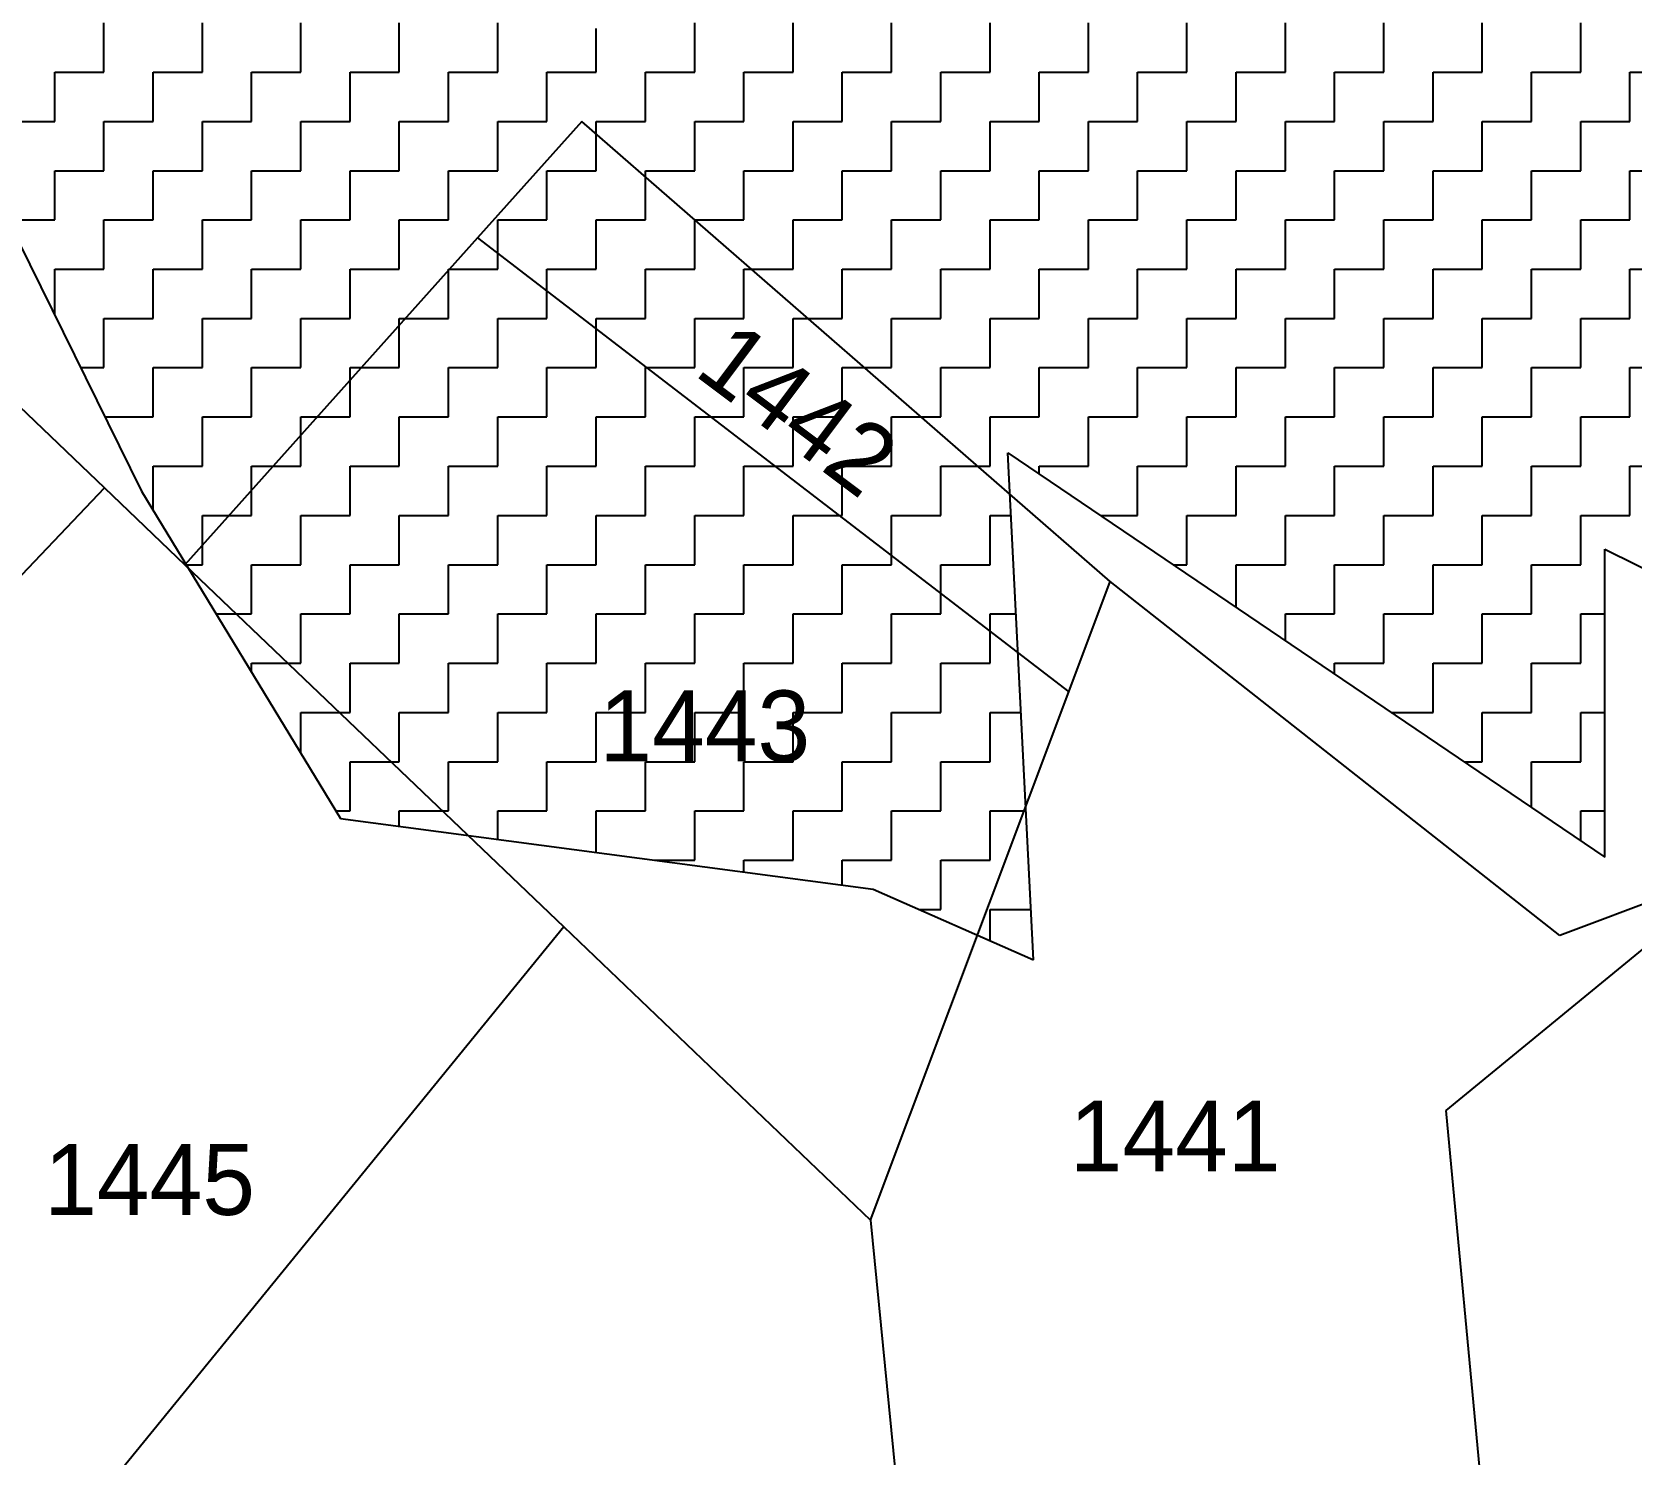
# Model space of a CAD drawing. Header units: metres. Extents: x 291362 to 296970, y 2012513 to 2016467.
# Drawn here: x 292655.4 to 292862.8, y 2013544.8 to 2013729.2 of the extents above; entities that cross this region are included whole.
import ezdxf
from ezdxf.enums import TextEntityAlignment as Align

# ---------------------------------------------------------------- set-up
doc = ezdxf.new("R2010")
doc.units = ezdxf.units.M
for name, color, linetype in [('POLY_HATCH', 12, 'Continuous'), ('POLY_PARCEL', 6, 'Continuous'), ('TEXT_PARCEL', 7, 'Continuous')]:
    doc.layers.add(name, color=color, linetype=linetype)
doc.styles.add('TEXT_MAP', font='')
doc.styles.get('TEXT_MAP').set_extended_font_data('Kruti Dev 050')

msp = doc.modelspace()

# ---------------------------------------------------------------- linework, layer by layer
at = {"layer": 'POLY_HATCH', "linetype": 'Continuous'}
for p, q in [((292664.74, 2013724.01), (292664.74, 2013730.39)), ((292677.51, 2013724.01), (292677.51, 2013730.39)), ((292690.27, 2013724.01), (292690.27, 2013730.39)), ((292703.03, 2013724.01), (292703.03, 2013730.39)), ((292715.8, 2013724.01), (292715.8, 2013730.39)), ((292728.56, 2013724.01), (292728.56, 2013729.67)), ((292741.33, 2013724.01), (292741.33, 2013730.39)), ((292754.09, 2013724.01), (292754.09, 2013730.39)), ((292766.85, 2013724.01), (292766.85, 2013730.39)), ((292779.62, 2013724.01), (292779.62, 2013730.39)), ((292792.38, 2013724.01), (292792.38, 2013730.39)), ((292805.14, 2013724.01), (292805.14, 2013730.39)), ((292817.91, 2013724.01), (292817.91, 2013730.39)), ((292830.67, 2013724.01), (292830.67, 2013730.39)), ((292843.44, 2013724.01), (292843.44, 2013730.39)), ((292856.2, 2013724.01), (292856.2, 2013730.39)), ((292658.36, 2013724.01), (292664.74, 2013724.01)), ((292658.36, 2013717.63), (292658.36, 2013724.01)), ((292671.12, 2013724.01), (292677.51, 2013724.01)), ((292671.12, 2013717.63), (292671.12, 2013724.01)), ((292683.89, 2013724.01), (292690.27, 2013724.01)), ((292683.89, 2013717.63), (292683.89, 2013724.01)), ((292696.65, 2013724.01), (292703.03, 2013724.01)), ((292696.65, 2013717.63), (292696.65, 2013724.01)), ((292709.42, 2013724.01), (292715.8, 2013724.01)), ((292709.42, 2013719.76), (292709.42, 2013724.01)), ((292722.18, 2013724.01), (292728.56, 2013724.01)), ((292722.18, 2013717.63), (292722.18, 2013724.01)), ((292734.94, 2013724.01), (292741.33, 2013724.01)), ((292734.94, 2013717.63), (292734.94, 2013724.01)), ((292747.71, 2013724.01), (292754.09, 2013724.01)), ((292747.71, 2013717.63), (292747.71, 2013724.01)), ((292760.47, 2013724.01), (292766.85, 2013724.01)), ((292760.47, 2013717.63), (292760.47, 2013724.01)), ((292773.24, 2013724.01), (292779.62, 2013724.01)), ((292773.24, 2013717.63), (292773.24, 2013724.01)), ((292786, 2013724.01), (292792.38, 2013724.01)), ((292786, 2013717.63), (292786, 2013724.01)), ((292798.76, 2013724.01), (292805.14, 2013724.01)), ((292798.76, 2013717.63), (292798.76, 2013724.01)), ((292811.53, 2013724.01), (292817.91, 2013724.01)), ((292811.53, 2013717.63), (292811.53, 2013724.01)), ((292824.29, 2013724.01), (292830.67, 2013724.01)), ((292824.29, 2013717.63), (292824.29, 2013724.01)), ((292837.05, 2013724.01), (292843.44, 2013724.01)), ((292837.05, 2013717.63), (292837.05, 2013724.01)), ((292849.82, 2013724.01), (292856.2, 2013724.01)), ((292849.82, 2013717.63), (292849.82, 2013724.01)), ((292862.58, 2013724.01), (292868.96, 2013724.01)), ((292862.58, 2013717.63), (292862.58, 2013724.01)), ((292709.42, 2013717.63), (292709.42, 2013719.76)), ((292651.98, 2013717.63), (292658.36, 2013717.63)), ((292664.74, 2013717.63), (292671.12, 2013717.63)), ((292664.74, 2013711.24), (292664.74, 2013717.63)), ((292677.51, 2013717.63), (292683.89, 2013717.63)), ((292677.51, 2013711.24), (292677.51, 2013717.63)), ((292690.27, 2013717.63), (292696.65, 2013717.63)), ((292690.27, 2013711.24), (292690.27, 2013717.63)), ((292703.03, 2013717.63), (292705.28, 2013717.63)), ((292703.03, 2013716.46), (292703.03, 2013717.63)), ((292703.03, 2013711.24), (292703.03, 2013716.46)), ((292705.28, 2013717.63), (292709.42, 2013717.63)), ((292715.8, 2013717.63), (292722.18, 2013717.63)), ((292715.8, 2013711.24), (292715.8, 2013717.63)), ((292728.56, 2013717.63), (292734.94, 2013717.63)), ((292728.56, 2013711.24), (292728.56, 2013717.63)), ((292741.33, 2013717.63), (292747.71, 2013717.63)), ((292741.33, 2013711.24), (292741.33, 2013717.63)), ((292754.09, 2013717.63), (292760.47, 2013717.63)), ((292754.09, 2013711.24), (292754.09, 2013717.63)), ((292766.85, 2013717.63), (292773.24, 2013717.63)), ((292766.85, 2013711.24), (292766.85, 2013717.63)), ((292779.62, 2013717.63), (292786, 2013717.63)), ((292779.62, 2013711.24), (292779.62, 2013717.63)), ((292792.38, 2013717.63), (292798.76, 2013717.63)), ((292792.38, 2013711.24), (292792.38, 2013717.63)), ((292805.14, 2013717.63), (292811.53, 2013717.63)), ((292805.14, 2013711.24), (292805.14, 2013717.63)), ((292817.91, 2013717.63), (292824.29, 2013717.63)), ((292817.91, 2013711.24), (292817.91, 2013717.63)), ((292830.67, 2013717.63), (292837.05, 2013717.63)), ((292830.67, 2013711.24), (292830.67, 2013717.63)), ((292843.44, 2013717.63), (292849.82, 2013717.63)), ((292843.44, 2013711.24), (292843.44, 2013717.63)), ((292856.2, 2013717.63), (292862.58, 2013717.63)), ((292856.2, 2013711.24), (292856.2, 2013717.63)), ((292658.36, 2013711.24), (292664.74, 2013711.24)), ((292658.36, 2013704.86), (292658.36, 2013711.24)), ((292671.12, 2013711.24), (292677.51, 2013711.24)), ((292671.12, 2013704.86), (292671.12, 2013711.24)), ((292683.89, 2013711.24), (292690.27, 2013711.24)), ((292683.89, 2013706.55), (292683.89, 2013711.24)), ((292696.65, 2013711.24), (292703.03, 2013711.24)), ((292696.65, 2013704.86), (292696.65, 2013711.24)), ((292709.42, 2013711.24), (292715.8, 2013711.24)), ((292709.42, 2013704.86), (292709.42, 2013711.24)), ((292722.18, 2013711.24), (292728.56, 2013711.24)), ((292722.18, 2013704.86), (292722.18, 2013711.24)), ((292734.94, 2013711.24), (292741.33, 2013711.24)), ((292734.94, 2013704.86), (292734.94, 2013711.24)), ((292747.71, 2013711.24), (292754.09, 2013711.24)), ((292747.71, 2013704.86), (292747.71, 2013711.24)), ((292760.47, 2013711.24), (292766.85, 2013711.24)), ((292760.47, 2013704.86), (292760.47, 2013711.24)), ((292773.24, 2013711.24), (292779.62, 2013711.24)), ((292773.24, 2013704.86), (292773.24, 2013711.24)), ((292786, 2013711.24), (292792.38, 2013711.24)), ((292786, 2013704.86), (292786, 2013711.24)), ((292798.76, 2013711.24), (292805.14, 2013711.24)), ((292798.76, 2013704.86), (292798.76, 2013711.24)), ((292811.53, 2013711.24), (292817.91, 2013711.24)), ((292811.53, 2013704.86), (292811.53, 2013711.24)), ((292824.29, 2013711.24), (292830.67, 2013711.24)), ((292824.29, 2013704.86), (292824.29, 2013711.24)), ((292837.05, 2013711.24), (292843.44, 2013711.24)), ((292837.05, 2013704.86), (292837.05, 2013711.24)), ((292849.82, 2013711.24), (292856.2, 2013711.24)), ((292849.82, 2013704.86), (292849.82, 2013711.24)), ((292862.58, 2013711.24), (292868.96, 2013711.24)), ((292862.58, 2013704.86), (292862.58, 2013711.24)), ((292683.89, 2013704.86), (292683.89, 2013706.55)), ((292652.28, 2013704.86), (292658.36, 2013704.86)), ((292664.74, 2013704.86), (292671.12, 2013704.86)), ((292664.74, 2013698.48), (292664.74, 2013704.86)), ((292677.51, 2013704.86), (292680.63, 2013704.86)), ((292677.51, 2013703.25), (292677.51, 2013704.86)), ((292680.63, 2013704.86), (292683.89, 2013704.86)), ((292690.27, 2013704.86), (292696.65, 2013704.86)), ((292690.27, 2013698.48), (292690.27, 2013704.86)), ((292703.03, 2013704.86), (292709.42, 2013704.86)), ((292703.03, 2013698.48), (292703.03, 2013704.86)), ((292715.8, 2013704.86), (292722.18, 2013704.86)), ((292715.8, 2013698.48), (292715.8, 2013704.86)), ((292728.56, 2013704.86), (292734.94, 2013704.86)), ((292728.56, 2013698.48), (292728.56, 2013704.86)), ((292741.33, 2013704.86), (292747.71, 2013704.86)), ((292741.33, 2013698.48), (292741.33, 2013704.86)), ((292754.09, 2013704.86), (292760.47, 2013704.86)), ((292754.09, 2013698.48), (292754.09, 2013704.86)), ((292766.85, 2013704.86), (292773.24, 2013704.86)), ((292766.85, 2013698.48), (292766.85, 2013704.86)), ((292779.62, 2013704.86), (292786, 2013704.86)), ((292779.62, 2013698.48), (292779.62, 2013704.86)), ((292792.38, 2013704.86), (292798.76, 2013704.86)), ((292792.38, 2013698.48), (292792.38, 2013704.86)), ((292805.14, 2013704.86), (292811.53, 2013704.86)), ((292805.14, 2013698.48), (292805.14, 2013704.86)), ((292817.91, 2013704.86), (292824.29, 2013704.86)), ((292817.91, 2013698.48), (292817.91, 2013704.86)), ((292830.67, 2013704.86), (292837.05, 2013704.86)), ((292830.67, 2013698.48), (292830.67, 2013704.86)), ((292843.44, 2013704.86), (292849.82, 2013704.86)), ((292843.44, 2013698.48), (292843.44, 2013704.86)), ((292856.2, 2013704.86), (292862.58, 2013704.86)), ((292856.2, 2013698.48), (292856.2, 2013704.86)), ((292677.51, 2013698.48), (292677.51, 2013703.25)), ((292658.36, 2013698.48), (292664.74, 2013698.48)), ((292658.36, 2013693.34), (292658.36, 2013698.48)), ((292671.12, 2013698.48), (292677.51, 2013698.48)), ((292671.12, 2013692.1), (292671.12, 2013698.48)), ((292683.89, 2013698.48), (292690.27, 2013698.48)), ((292683.89, 2013692.1), (292683.89, 2013698.48)), ((292696.65, 2013698.48), (292703.03, 2013698.48)), ((292696.65, 2013692.1), (292696.65, 2013698.48)), ((292709.42, 2013698.48), (292715.8, 2013698.48)), ((292709.42, 2013692.1), (292709.42, 2013698.48)), ((292722.18, 2013698.48), (292728.56, 2013698.48)), ((292722.18, 2013692.1), (292722.18, 2013698.48)), ((292734.94, 2013698.48), (292741.33, 2013698.48)), ((292734.94, 2013692.1), (292734.94, 2013698.48)), ((292747.71, 2013698.48), (292754.09, 2013698.48)), ((292747.71, 2013692.1), (292747.71, 2013698.48)), ((292760.47, 2013698.48), (292766.85, 2013698.48)), ((292760.47, 2013692.1), (292760.47, 2013698.48)), ((292773.24, 2013698.48), (292779.62, 2013698.48)), ((292773.24, 2013692.1), (292773.24, 2013698.48)), ((292786, 2013698.48), (292792.38, 2013698.48)), ((292786, 2013692.1), (292786, 2013698.48)), ((292798.76, 2013698.48), (292805.14, 2013698.48)), ((292798.76, 2013692.1), (292798.76, 2013698.48)), ((292811.53, 2013698.48), (292817.91, 2013698.48)), ((292811.53, 2013692.1), (292811.53, 2013698.48)), ((292824.29, 2013698.48), (292830.67, 2013698.48)), ((292824.29, 2013692.1), (292824.29, 2013698.48)), ((292837.05, 2013698.48), (292843.44, 2013698.48)), ((292837.05, 2013692.1), (292837.05, 2013698.48)), ((292849.82, 2013698.48), (292856.2, 2013698.48)), ((292849.82, 2013692.1), (292849.82, 2013698.48)), ((292862.58, 2013698.48), (292868.96, 2013698.48)), ((292862.58, 2013692.1), (292862.58, 2013698.48)), ((292658.36, 2013692.53), (292658.36, 2013693.34)), ((292664.74, 2013692.1), (292671.12, 2013692.1)), ((292664.74, 2013685.72), (292664.74, 2013692.1)), ((292677.51, 2013692.1), (292683.89, 2013692.1)), ((292677.51, 2013685.72), (292677.51, 2013692.1)), ((292690.27, 2013692.1), (292696.65, 2013692.1)), ((292690.27, 2013685.72), (292690.27, 2013692.1)), ((292703.03, 2013692.1), (292709.42, 2013692.1)), ((292703.03, 2013685.72), (292703.03, 2013692.1)), ((292715.8, 2013692.1), (292722.18, 2013692.1)), ((292715.8, 2013685.72), (292715.8, 2013692.1)), ((292728.56, 2013692.1), (292734.94, 2013692.1)), ((292728.56, 2013685.72), (292728.56, 2013692.1)), ((292741.33, 2013692.1), (292747.71, 2013692.1)), ((292741.33, 2013685.72), (292741.33, 2013692.1)), ((292754.09, 2013692.1), (292760.47, 2013692.1)), ((292754.09, 2013685.72), (292754.09, 2013692.1)), ((292766.85, 2013692.1), (292773.24, 2013692.1)), ((292766.85, 2013685.72), (292766.85, 2013692.1)), ((292779.62, 2013692.1), (292786, 2013692.1)), ((292779.62, 2013685.72), (292779.62, 2013692.1)), ((292792.38, 2013692.1), (292798.76, 2013692.1)), ((292792.38, 2013685.72), (292792.38, 2013692.1)), ((292805.14, 2013692.1), (292811.53, 2013692.1)), ((292805.14, 2013685.72), (292805.14, 2013692.1)), ((292817.91, 2013692.1), (292824.29, 2013692.1)), ((292817.91, 2013685.72), (292817.91, 2013692.1)), ((292830.67, 2013692.1), (292837.05, 2013692.1)), ((292830.67, 2013685.72), (292830.67, 2013692.1)), ((292843.44, 2013692.1), (292849.82, 2013692.1)), ((292843.44, 2013685.72), (292843.44, 2013692.1)), ((292856.2, 2013692.1), (292862.58, 2013692.1)), ((292856.2, 2013685.72), (292856.2, 2013692.1)), ((292661.72, 2013685.72), (292664.74, 2013685.72)), ((292671.12, 2013685.72), (292677.51, 2013685.72)), ((292671.12, 2013679.33), (292671.12, 2013685.72)), ((292683.89, 2013685.72), (292690.27, 2013685.72)), ((292683.89, 2013679.33), (292683.89, 2013685.72)), ((292696.65, 2013685.72), (292703.03, 2013685.72)), ((292696.65, 2013679.33), (292696.65, 2013685.72)), ((292709.42, 2013685.72), (292715.8, 2013685.72)), ((292709.42, 2013679.33), (292709.42, 2013685.72)), ((292722.18, 2013685.72), (292728.56, 2013685.72)), ((292722.18, 2013679.33), (292722.18, 2013685.72)), ((292734.94, 2013685.72), (292741.33, 2013685.72)), ((292734.94, 2013679.33), (292734.94, 2013685.72)), ((292747.71, 2013685.72), (292754.09, 2013685.72)), ((292747.71, 2013679.33), (292747.71, 2013685.72)), ((292760.47, 2013685.72), (292766.85, 2013685.72)), ((292760.47, 2013679.33), (292760.47, 2013685.72)), ((292773.24, 2013685.72), (292779.62, 2013685.72)), ((292773.24, 2013679.33), (292773.24, 2013685.72)), ((292786, 2013685.72), (292792.38, 2013685.72)), ((292786, 2013679.33), (292786, 2013685.72)), ((292798.76, 2013685.72), (292805.14, 2013685.72)), ((292798.76, 2013679.33), (292798.76, 2013685.72)), ((292811.53, 2013685.72), (292817.91, 2013685.72)), ((292811.53, 2013679.33), (292811.53, 2013685.72)), ((292824.29, 2013685.72), (292830.67, 2013685.72)), ((292824.29, 2013679.33), (292824.29, 2013685.72)), ((292837.05, 2013685.72), (292843.44, 2013685.72)), ((292837.05, 2013679.33), (292837.05, 2013685.72)), ((292849.82, 2013685.72), (292856.2, 2013685.72)), ((292849.82, 2013679.33), (292849.82, 2013685.72)), ((292862.58, 2013685.72), (292868.96, 2013685.72)), ((292862.58, 2013679.33), (292862.58, 2013685.72)), ((292664.87, 2013679.33), (292671.12, 2013679.33)), ((292677.51, 2013679.33), (292683.89, 2013679.33)), ((292677.51, 2013672.95), (292677.51, 2013679.33)), ((292690.27, 2013679.33), (292696.65, 2013679.33)), ((292690.27, 2013672.95), (292690.27, 2013679.33)), ((292703.03, 2013679.33), (292709.42, 2013679.33)), ((292703.03, 2013672.95), (292703.03, 2013679.33)), ((292715.8, 2013679.33), (292722.18, 2013679.33)), ((292715.8, 2013672.95), (292715.8, 2013679.33)), ((292728.56, 2013679.33), (292734.94, 2013679.33)), ((292728.56, 2013672.95), (292728.56, 2013679.33)), ((292741.33, 2013679.33), (292747.71, 2013679.33)), ((292741.33, 2013672.95), (292741.33, 2013679.33)), ((292754.09, 2013679.33), (292760.47, 2013679.33)), ((292754.09, 2013672.95), (292754.09, 2013679.33)), ((292766.85, 2013679.33), (292773.24, 2013679.33)), ((292766.85, 2013672.95), (292766.85, 2013679.33)), ((292779.62, 2013679.33), (292786, 2013679.33)), ((292779.62, 2013672.95), (292779.62, 2013679.33)), ((292792.38, 2013679.33), (292798.76, 2013679.33)), ((292792.38, 2013672.95), (292792.38, 2013679.33)), ((292805.14, 2013679.33), (292811.53, 2013679.33)), ((292805.14, 2013672.95), (292805.14, 2013679.33)), ((292817.91, 2013679.33), (292824.29, 2013679.33)), ((292817.91, 2013672.95), (292817.91, 2013679.33)), ((292830.67, 2013679.33), (292837.05, 2013679.33)), ((292830.67, 2013672.95), (292830.67, 2013679.33)), ((292843.44, 2013679.33), (292849.82, 2013679.33)), ((292843.44, 2013672.95), (292843.44, 2013679.33)), ((292856.2, 2013679.33), (292862.58, 2013679.33)), ((292856.2, 2013672.95), (292856.2, 2013679.33)), ((292671.12, 2013672.95), (292677.51, 2013672.95)), ((292671.12, 2013667.23), (292671.12, 2013672.95)), ((292683.89, 2013672.95), (292690.27, 2013672.95)), ((292683.89, 2013666.57), (292683.89, 2013672.95)), ((292696.65, 2013672.95), (292703.03, 2013672.95)), ((292696.65, 2013666.57), (292696.65, 2013672.95)), ((292709.42, 2013672.95), (292715.8, 2013672.95)), ((292709.42, 2013666.57), (292709.42, 2013672.95)), ((292722.18, 2013672.95), (292728.56, 2013672.95)), ((292722.18, 2013666.57), (292722.18, 2013672.95)), ((292734.94, 2013672.95), (292741.33, 2013672.95)), ((292734.94, 2013666.57), (292734.94, 2013672.95)), ((292747.71, 2013672.95), (292754.09, 2013672.95)), ((292747.71, 2013666.57), (292747.71, 2013672.95)), ((292760.47, 2013672.95), (292766.85, 2013672.95)), ((292760.47, 2013666.57), (292760.47, 2013672.95)), ((292773.24, 2013672.95), (292779.62, 2013672.95)), ((292773.24, 2013666.57), (292773.24, 2013672.95)), ((292786, 2013672.95), (292792.38, 2013672.95)), ((292786, 2013671.94), (292786, 2013672.95)), ((292798.76, 2013672.95), (292805.14, 2013672.95)), ((292798.76, 2013666.57), (292798.76, 2013672.95)), ((292811.53, 2013672.95), (292817.91, 2013672.95)), ((292811.53, 2013666.57), (292811.53, 2013672.95)), ((292824.29, 2013672.95), (292830.67, 2013672.95)), ((292824.29, 2013666.57), (292824.29, 2013672.95)), ((292837.05, 2013672.95), (292843.44, 2013672.95)), ((292837.05, 2013666.57), (292837.05, 2013672.95)), ((292849.82, 2013672.95), (292856.2, 2013672.95)), ((292849.82, 2013666.57), (292849.82, 2013672.95)), ((292862.58, 2013672.95), (292868.96, 2013672.95)), ((292862.58, 2013666.57), (292862.58, 2013672.95)), ((292677.51, 2013666.57), (292683.89, 2013666.57)), ((292677.51, 2013660.19), (292677.51, 2013666.57)), ((292690.27, 2013666.57), (292696.65, 2013666.57)), ((292690.27, 2013660.19), (292690.27, 2013666.57)), ((292703.03, 2013666.57), (292709.42, 2013666.57)), ((292703.03, 2013660.19), (292703.03, 2013666.57)), ((292715.8, 2013666.57), (292722.18, 2013666.57)), ((292715.8, 2013660.19), (292715.8, 2013666.57)), ((292728.56, 2013666.57), (292734.94, 2013666.57)), ((292728.56, 2013660.19), (292728.56, 2013666.57)), ((292741.33, 2013666.57), (292747.71, 2013666.57)), ((292741.33, 2013660.19), (292741.33, 2013666.57)), ((292754.09, 2013666.57), (292760.47, 2013666.57)), ((292754.09, 2013660.19), (292754.09, 2013666.57)), ((292766.85, 2013666.57), (292773.24, 2013666.57)), ((292766.85, 2013660.19), (292766.85, 2013666.57)), ((292779.62, 2013666.57), (292782.35, 2013666.57)), ((292779.62, 2013660.19), (292779.62, 2013666.57)), ((292793.94, 2013666.57), (292798.76, 2013666.57)), ((292805.14, 2013666.57), (292811.53, 2013666.57)), ((292805.14, 2013660.19), (292805.14, 2013666.57)), ((292817.91, 2013666.57), (292824.29, 2013666.57)), ((292817.91, 2013660.19), (292817.91, 2013666.57)), ((292830.67, 2013666.57), (292837.05, 2013666.57)), ((292830.67, 2013660.19), (292830.67, 2013666.57)), ((292843.44, 2013666.57), (292849.82, 2013666.57)), ((292843.44, 2013660.19), (292843.44, 2013666.57)), ((292856.2, 2013666.57), (292862.58, 2013666.57)), ((292856.2, 2013660.19), (292856.2, 2013666.57)), ((292675.41, 2013660.19), (292677.51, 2013660.19)), ((292683.89, 2013660.19), (292690.27, 2013660.19)), ((292683.89, 2013653.81), (292683.89, 2013660.19)), ((292696.65, 2013660.19), (292703.03, 2013660.19)), ((292696.65, 2013653.81), (292696.65, 2013660.19)), ((292709.42, 2013660.19), (292715.8, 2013660.19)), ((292709.42, 2013653.81), (292709.42, 2013660.19)), ((292722.18, 2013660.19), (292728.56, 2013660.19)), ((292722.18, 2013653.81), (292722.18, 2013660.19)), ((292734.94, 2013660.19), (292741.33, 2013660.19)), ((292734.94, 2013653.81), (292734.94, 2013660.19)), ((292747.71, 2013660.19), (292754.09, 2013660.19)), ((292747.71, 2013653.81), (292747.71, 2013660.19)), ((292760.47, 2013660.19), (292766.85, 2013660.19)), ((292760.47, 2013653.81), (292760.47, 2013660.19)), ((292773.24, 2013660.19), (292779.62, 2013660.19)), ((292773.24, 2013653.81), (292773.24, 2013660.19)), ((292803.36, 2013660.19), (292805.14, 2013660.19)), ((292811.53, 2013660.19), (292817.91, 2013660.19)), ((292811.53, 2013654.66), (292811.53, 2013660.19)), ((292824.29, 2013660.19), (292830.67, 2013660.19)), ((292824.29, 2013653.81), (292824.29, 2013660.19)), ((292837.05, 2013660.19), (292843.44, 2013660.19)), ((292837.05, 2013653.81), (292837.05, 2013660.19)), ((292849.82, 2013660.19), (292856.2, 2013660.19)), ((292849.82, 2013653.81), (292849.82, 2013660.19)), ((292679.29, 2013653.81), (292683.89, 2013653.81)), ((292690.27, 2013653.81), (292696.65, 2013653.81)), ((292690.27, 2013647.42), (292690.27, 2013653.81)), ((292703.03, 2013653.81), (292709.42, 2013653.81)), ((292703.03, 2013647.42), (292703.03, 2013653.81)), ((292715.8, 2013653.81), (292722.18, 2013653.81)), ((292715.8, 2013647.42), (292715.8, 2013653.81)), ((292728.56, 2013653.81), (292734.94, 2013653.81)), ((292728.56, 2013647.42), (292728.56, 2013653.81)), ((292741.33, 2013653.81), (292747.71, 2013653.81)), ((292741.33, 2013647.42), (292741.33, 2013653.81)), ((292754.09, 2013653.81), (292760.47, 2013653.81)), ((292754.09, 2013647.42), (292754.09, 2013653.81)), ((292766.85, 2013653.81), (292773.24, 2013653.81)), ((292766.85, 2013647.42), (292766.85, 2013653.81)), ((292779.62, 2013653.81), (292783, 2013653.81)), ((292779.62, 2013647.42), (292779.62, 2013653.81)), ((292817.91, 2013653.81), (292824.29, 2013653.81)), ((292817.91, 2013650.34), (292817.91, 2013653.81)), ((292830.67, 2013653.81), (292837.05, 2013653.81)), ((292830.67, 2013647.42), (292830.67, 2013653.81)), ((292843.44, 2013653.81), (292849.82, 2013653.81)), ((292843.44, 2013647.42), (292843.44, 2013653.81)), ((292856.2, 2013653.81), (292859.31, 2013653.81)), ((292856.2, 2013647.42), (292856.2, 2013653.81)), ((292683.89, 2013647.42), (292690.27, 2013647.42)), ((292683.89, 2013646.24), (292683.89, 2013647.42)), ((292696.65, 2013647.42), (292703.03, 2013647.42)), ((292696.65, 2013641.04), (292696.65, 2013647.42)), ((292709.42, 2013647.42), (292715.8, 2013647.42)), ((292709.42, 2013641.04), (292709.42, 2013647.42)), ((292722.18, 2013647.42), (292728.56, 2013647.42)), ((292722.18, 2013641.04), (292722.18, 2013647.42)), ((292734.94, 2013647.42), (292741.33, 2013647.42)), ((292734.94, 2013641.04), (292734.94, 2013647.42)), ((292747.71, 2013647.42), (292754.09, 2013647.42)), ((292747.71, 2013641.04), (292747.71, 2013647.42)), ((292760.47, 2013647.42), (292766.85, 2013647.42)), ((292760.47, 2013641.04), (292760.47, 2013647.42)), ((292773.24, 2013647.42), (292779.62, 2013647.42)), ((292773.24, 2013641.04), (292773.24, 2013647.42)), ((292824.29, 2013647.42), (292830.67, 2013647.42)), ((292824.29, 2013646.02), (292824.29, 2013647.42)), ((292837.05, 2013647.42), (292843.44, 2013647.42)), ((292837.05, 2013641.04), (292837.05, 2013647.42)), ((292849.82, 2013647.42), (292856.2, 2013647.42)), ((292849.82, 2013641.04), (292849.82, 2013647.42)), ((292690.27, 2013641.04), (292696.65, 2013641.04)), ((292690.27, 2013635.75), (292690.27, 2013641.04)), ((292703.03, 2013641.04), (292709.42, 2013641.04)), ((292703.03, 2013634.66), (292703.03, 2013641.04)), ((292715.8, 2013641.04), (292722.18, 2013641.04)), ((292715.8, 2013634.66), (292715.8, 2013641.04)), ((292728.56, 2013641.04), (292734.94, 2013641.04)), ((292728.56, 2013634.66), (292728.56, 2013641.04)), ((292741.33, 2013641.04), (292747.71, 2013641.04)), ((292741.33, 2013634.66), (292741.33, 2013641.04)), ((292754.09, 2013641.04), (292760.47, 2013641.04)), ((292754.09, 2013634.66), (292754.09, 2013641.04)), ((292766.85, 2013641.04), (292773.24, 2013641.04)), ((292766.85, 2013634.66), (292766.85, 2013641.04)), ((292779.62, 2013641.04), (292783.64, 2013641.04)), ((292779.62, 2013634.66), (292779.62, 2013641.04)), ((292831.64, 2013641.04), (292837.05, 2013641.04)), ((292843.44, 2013641.04), (292849.82, 2013641.04)), ((292843.44, 2013634.66), (292843.44, 2013641.04)), ((292856.2, 2013641.04), (292859.31, 2013641.04)), ((292856.2, 2013634.66), (292856.2, 2013641.04)), ((292696.65, 2013634.66), (292703.03, 2013634.66)), ((292696.65, 2013628.28), (292696.65, 2013634.66)), ((292709.42, 2013634.66), (292715.8, 2013634.66)), ((292709.42, 2013628.28), (292709.42, 2013634.66)), ((292722.18, 2013634.66), (292728.56, 2013634.66)), ((292722.18, 2013628.28), (292722.18, 2013634.66)), ((292734.94, 2013634.66), (292741.33, 2013634.66)), ((292734.94, 2013628.28), (292734.94, 2013634.66)), ((292747.71, 2013634.66), (292754.09, 2013634.66)), ((292747.71, 2013628.28), (292747.71, 2013634.66)), ((292760.47, 2013634.66), (292766.85, 2013634.66)), ((292760.47, 2013628.28), (292760.47, 2013634.66)), ((292773.24, 2013634.66), (292779.62, 2013634.66)), ((292773.24, 2013628.28), (292773.24, 2013634.66)), ((292841.07, 2013634.66), (292843.44, 2013634.66)), ((292849.82, 2013634.66), (292856.2, 2013634.66)), ((292849.82, 2013628.74), (292849.82, 2013634.66)), ((292694.81, 2013628.28), (292696.65, 2013628.28)), ((292703.03, 2013628.28), (292709.42, 2013628.28)), ((292703.03, 2013626.29), (292703.03, 2013628.28)), ((292715.8, 2013628.28), (292722.18, 2013628.28)), ((292715.8, 2013624.6), (292715.8, 2013628.28)), ((292728.56, 2013628.28), (292734.94, 2013628.28)), ((292728.56, 2013622.91), (292728.56, 2013628.28)), ((292741.33, 2013628.28), (292747.71, 2013628.28)), ((292741.33, 2013621.9), (292741.33, 2013628.28)), ((292754.09, 2013628.28), (292760.47, 2013628.28)), ((292754.09, 2013621.9), (292754.09, 2013628.28)), ((292766.85, 2013628.28), (292773.24, 2013628.28)), ((292766.85, 2013621.9), (292766.85, 2013628.28)), ((292779.62, 2013628.28), (292784.29, 2013628.28)), ((292779.62, 2013621.9), (292779.62, 2013628.28)), ((292856.2, 2013628.28), (292859.31, 2013628.28)), ((292856.2, 2013624.42), (292856.2, 2013628.28)), ((292736.18, 2013621.9), (292741.33, 2013621.9)), ((292747.71, 2013621.9), (292754.09, 2013621.9)), ((292747.71, 2013620.37), (292747.71, 2013621.9)), ((292760.47, 2013621.9), (292766.85, 2013621.9)), ((292760.47, 2013618.68), (292760.47, 2013621.9)), ((292773.24, 2013621.9), (292779.62, 2013621.9)), ((292773.24, 2013615.52), (292773.24, 2013621.9)), ((292770.46, 2013615.52), (292773.24, 2013615.52)), ((292779.62, 2013615.52), (292784.94, 2013615.52)), ((292779.62, 2013611.49), (292779.62, 2013615.52))]:
    msp.add_line(p, q, dxfattribs=at)
at = {"layer": 'POLY_HATCH'}
for p, q in [((292640.5, 2013728.74), (292669.62, 2013669.7)), ((292785.27, 2013609), (292781.94, 2013674.69)), ((292781.94, 2013674.69), (292859.31, 2013622.31)), ((292669.62, 2013669.7), (292695.41, 2013627.3)), ((292859.31, 2013622.31), (292859.31, 2013662.22)), ((292859.31, 2013662.22), (292912.56, 2013635.61)), ((292695.41, 2013627.3), (292764.47, 2013618.15)), ((292764.47, 2013618.15), (292785.27, 2013609))]:
    msp.add_line(p, q, dxfattribs=at)
at = {"layer": 'POLY_PARCEL'}
for p, q in [((292726.68, 2013717.6), (292713.19, 2013702.55)), ((292795.18, 2013658), (292726.68, 2013717.6)), ((292629.59, 2013703.81), (292664.82, 2013670.15)), ((292713.19, 2013702.55), (292675.25, 2013660.19)), ((292713.19, 2013702.55), (292789.82, 2013643.7)), ((292664.82, 2013670.15), (292556.97, 2013556.77)), ((292664.82, 2013670.15), (292675.25, 2013660.19)), ((292675.25, 2013660.19), (292724.35, 2013613.27)), ((292789.82, 2013643.7), (292795.18, 2013658)), ((292853.49, 2013612.14), (292795.18, 2013658)), ((292764.13, 2013575.26), (292789.82, 2013643.7)), ((292877.15, 2013621.01), (292838.71, 2013589.48)), ((292877.15, 2013621.01), (292853.49, 2013612.14)), ((292724.35, 2013613.27), (292623.57, 2013489.66)), ((292724.35, 2013613.27), (292764.13, 2013575.26)), ((292838.71, 2013589.48), (292845.58, 2013516.37)), ((292764.13, 2013575.26), (292770.18, 2013513.42))]:
    msp.add_line(p, q, dxfattribs=at)

# ---------------------------------------------------------------- texts
at = {"layer": 'TEXT_PARCEL', "style": 'TEXT_MAP'}
msp.add_text('1442', height=9.19, rotation=323.146, dxfattribs=at).set_placement((292754.8, 2013680.43), align=Align.MIDDLE)
for s, p in [('1443', (292742.64, 2013639.3)), ('1441', (292803.62, 2013586.17)), ('1445', (292670.66, 2013580.47))]:
    msp.add_text(s, height=9.19, dxfattribs=at).set_placement(p, align=Align.MIDDLE)

doc.saveas('drawing.dxf')
